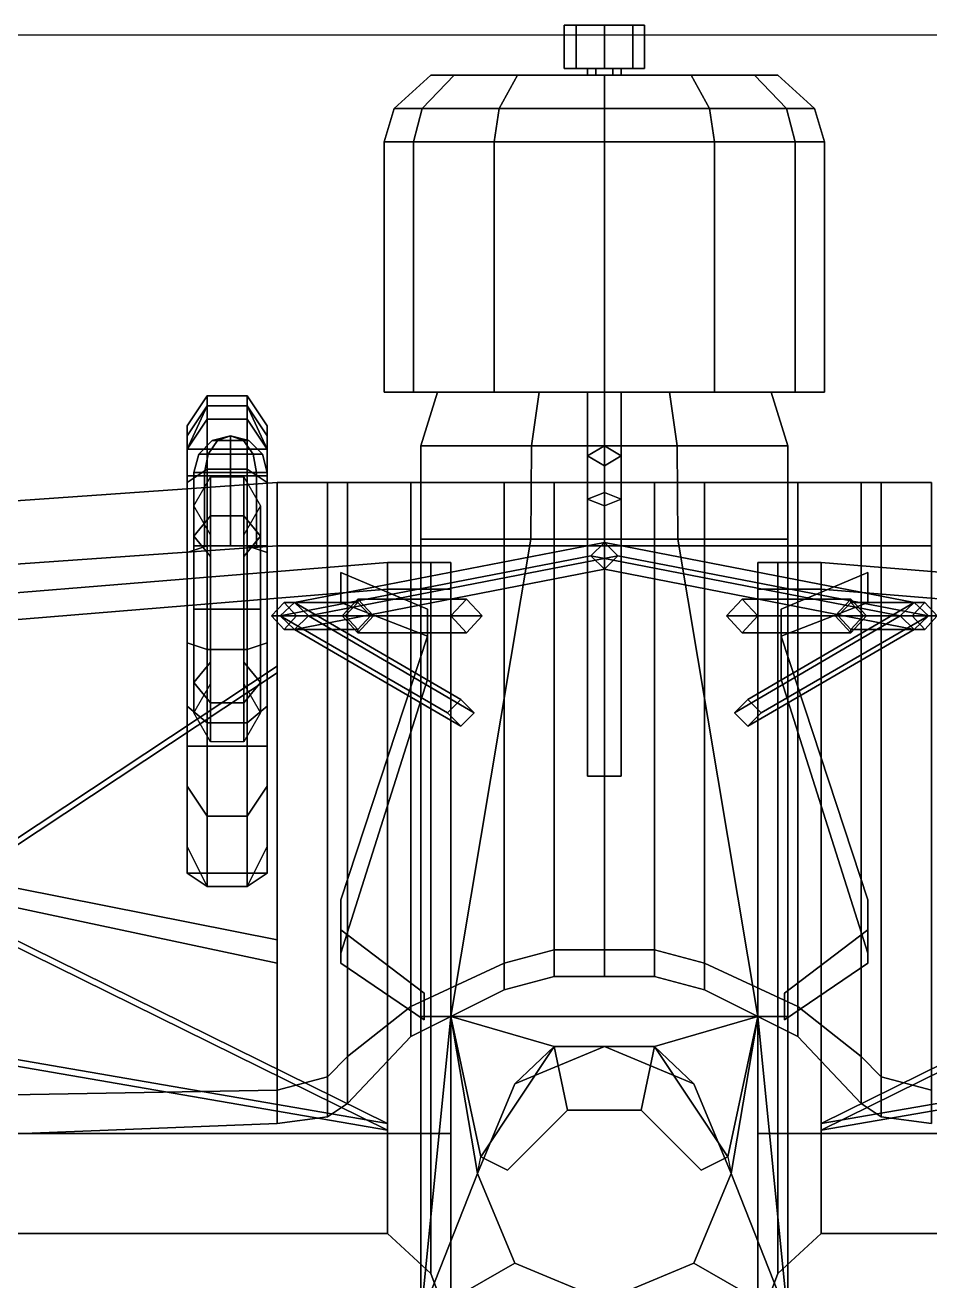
# Model space of a CAD drawing. Header units: millimetres. Extents: x -6 to 5.6, y -5.2 to 13.7.
# Drawn here: x -1.736 to 0.976, y 0.518 to 4.28 of the extents above; entities that cross this region are included whole.
import ezdxf

# ---------------------------------------------------------------- set-up
doc = ezdxf.new("R2010")
doc.units = ezdxf.units.MM
doc.header["$XCLIPFRAME"] = 2
for name, color, linetype in [('drawing', 9, 'Continuous'), ('propeller', 1, 'Continuous'), ('wing1', 5, 'Continuous'), ('wing2', 5, 'Continuous')]:
    doc.layers.add(name, color=color, linetype=linetype)
picture_1 = doc.add_image_def('image1.gif', size_in_pixel=(1203, 979))

msp = doc.modelspace()

# ---------------------------------------------------------------- linework, layer by layer
for points in [[(-0.5456, 4.03, -0.265), (-0.63, 4.03, 0.05), (-0.52, 4.13, 0.05), (-0.4503, 4.13, -0.21)], [(-0.63, 4.03, 0.05), (-0.5456, 4.03, 0.365), (-0.4503, 4.13, 0.31), (-0.52, 4.13, 0.05)], [(-0.315, 4.03, -0.4956), (-0.5456, 4.03, -0.265), (-0.4503, 4.13, -0.21), (-0.26, 4.13, -0.4003)], [(-0.5456, 4.03, 0.365), (-0.315, 4.03, 0.5956), (-0.26, 4.13, 0.5003), (-0.4503, 4.13, 0.31)], [(-0.4503, 4.13, 0.31), (0.26, 4.13, 0.5003), (0.4503, 4.13, 0.31), (-0.52, 4.13, 0.05)], [(-0.52, 4.13, 0.05), (0.4503, 4.13, 0.31), (0.52, 4.13, 0.05), (-0.4503, 4.13, -0.21)], [(-0.26, 4.13, 0.5003), (0, 4.13, 0.57), (0.26, 4.13, 0.5003), (-0.4503, 4.13, 0.31)], [(-0.4503, 4.13, -0.21), (0.52, 4.13, 0.05), (0.4503, 4.13, -0.21), (-0.26, 4.13, -0.4003)], [(0, 4.03, -0.58), (-0.315, 4.03, -0.4956), (-0.26, 4.13, -0.4003), (0, 4.13, -0.47)], [(-0.315, 4.03, 0.5956), (0, 4.03, 0.68), (0, 4.13, 0.57), (-0.26, 4.13, 0.5003)], [(-0.26, 4.13, -0.4003), (0.4503, 4.13, -0.21), (0.26, 4.13, -0.4003), (0, 4.13, -0.47)], [(0.315, 4.03, -0.4956), (0, 4.03, -0.58), (0, 4.13, -0.47), (0.26, 4.13, -0.4003)], [(0, 4.03, 0.68), (0.315, 4.03, 0.5956), (0.26, 4.13, 0.5003), (0, 4.13, 0.57)], [(0.5456, 4.03, -0.265), (0.315, 4.03, -0.4956), (0.26, 4.13, -0.4003), (0.4503, 4.13, -0.21)], [(0.315, 4.03, 0.5956), (0.5456, 4.03, 0.365), (0.4503, 4.13, 0.31), (0.26, 4.13, 0.5003)], [(0.63, 4.03, 0.05), (0.5456, 4.03, -0.265), (0.4503, 4.13, -0.21), (0.52, 4.13, 0.05)], [(0.5456, 4.03, 0.365), (0.63, 4.03, 0.05), (0.52, 4.13, 0.05), (0.4503, 4.13, 0.31)], [(-0.5716, 3.93, -0.28), (-0.66, 3.93, 0.05), (-0.63, 4.03, 0.05), (-0.5456, 4.03, -0.265)], [(-0.66, 3.93, 0.05), (-0.5716, 3.93, 0.38), (-0.5456, 4.03, 0.365), (-0.63, 4.03, 0.05)], [(-0.33, 3.93, -0.5216), (-0.5716, 3.93, -0.28), (-0.5456, 4.03, -0.265), (-0.315, 4.03, -0.4956)], [(-0.5716, 3.93, 0.38), (-0.33, 3.93, 0.6216), (-0.315, 4.03, 0.5956), (-0.5456, 4.03, 0.365)], [(0, 3.93, -0.61), (-0.33, 3.93, -0.5216), (-0.315, 4.03, -0.4956), (0, 4.03, -0.58)], [(-0.33, 3.93, 0.6216), (0, 3.93, 0.71), (0, 4.03, 0.68), (-0.315, 4.03, 0.5956)], [(0.33, 3.93, -0.5216), (0, 3.93, -0.61), (0, 4.03, -0.58), (0.315, 4.03, -0.4956)], [(0, 3.93, 0.71), (0.33, 3.93, 0.6216), (0.315, 4.03, 0.5956), (0, 4.03, 0.68)], [(0.5716, 3.93, -0.28), (0.33, 3.93, -0.5216), (0.315, 4.03, -0.4956), (0.5456, 4.03, -0.265)], [(0.33, 3.93, 0.6216), (0.5716, 3.93, 0.38), (0.5456, 4.03, 0.365), (0.315, 4.03, 0.5956)], [(0.66, 3.93, 0.05), (0.5716, 3.93, -0.28), (0.5456, 4.03, -0.265), (0.63, 4.03, 0.05)], [(0.5716, 3.93, 0.38), (0.66, 3.93, 0.05), (0.63, 4.03, 0.05), (0.5456, 4.03, 0.365)], [(-0.5716, 3.93, 0.38), (-0.66, 3.93, 0.05), (-0.66, 3.18, 0.05), (-0.5716, 3.18, 0.38)], [(-0.66, 3.93, 0.05), (-0.5716, 3.93, -0.28), (-0.5716, 3.18, -0.28), (-0.66, 3.18, 0.05)], [(-0.33, 3.93, 0.6216), (-0.5716, 3.93, 0.38), (-0.5716, 3.18, 0.38), (-0.33, 3.18, 0.6216)], [(-0.5716, 3.93, -0.28), (-0.33, 3.93, -0.5216), (-0.33, 3.18, -0.5216), (-0.5716, 3.18, -0.28)], [(0, 3.93, 0.71), (-0.33, 3.93, 0.6216), (-0.33, 3.18, 0.6216), (0, 3.18, 0.71)], [(-0.33, 3.93, -0.5216), (0, 3.93, -0.61), (0, 3.18, -0.61), (-0.33, 3.18, -0.5216)], [(0.33, 3.93, 0.6216), (0, 3.93, 0.71), (0, 3.18, 0.71), (0.33, 3.18, 0.6216)], [(0, 3.93, -0.61), (0.33, 3.93, -0.5216), (0.33, 3.18, -0.5216), (0, 3.18, -0.61)], [(0.5716, 3.93, 0.38), (0.33, 3.93, 0.6216), (0.33, 3.18, 0.6216), (0.5716, 3.18, 0.38)], [(0.33, 3.93, -0.5216), (0.5716, 3.93, -0.28), (0.5716, 3.18, -0.28), (0.33, 3.18, -0.5216)], [(0.66, 3.93, 0.05), (0.5716, 3.93, 0.38), (0.5716, 3.18, 0.38), (0.66, 3.18, 0.05)], [(0.5716, 3.93, -0.28), (0.66, 3.93, 0.05), (0.66, 3.18, 0.05), (0.5716, 3.18, -0.28)], [(-0.5716, 3.18, 0.38), (-0.66, 3.18, 0.05), (-0.5, 3.18, 0.35)], [(-0.66, 3.18, 0.05), (-0.5, 3.18, -0.27), (-0.5, 3.18, 0.35)], [(-0.66, 3.18, 0.05), (-0.5716, 3.18, -0.28), (-0.5, 3.18, -0.27)], [(-0.33, 3.18, 0.6216), (-0.5716, 3.18, 0.38), (-0.5, 3.18, 0.35), (-0.1952, 3.18, 0.62)], [(-0.5716, 3.18, -0.28), (-0.33, 3.18, -0.5216), (-0.1952, 3.18, -0.34), (-0.5, 3.18, -0.27)], [(-0.1952, 3.18, 0.62), (-0.5, 3.18, 0.35), (-0.55, 3.02, 0.38), (-0.2181, 3.02, 0.66)], [(-0.5, 3.18, 0.35), (-0.5, 3.18, -0.27), (-0.55, 3.02, -0.36), (-0.55, 3.02, 0.38)], [(-0.5, 3.18, -0.27), (-0.1952, 3.18, -0.34), (-0.2181, 3.02, -0.4866), (-0.55, 3.02, -0.36)], [(0, 3.18, 0.71), (-0.33, 3.18, 0.6216), (-0.1952, 3.18, 0.62), (0, 3.18, 0.62)], [(0.1952, 3.18, 0.62), (-0.1952, 3.18, 0.62), (-0.2181, 3.02, 0.66), (0.2181, 3.02, 0.66)], [(-0.1952, 3.18, -0.34), (0.1952, 3.18, -0.34), (0.2181, 3.02, -0.4866), (-0.2181, 3.02, -0.4866)], [(0, 3.18, -0.61), (0.1952, 3.18, -0.34), (-0.1952, 3.18, -0.34)], [(0, 3.18, -0.39), (-0.05, 3.18, -0.47), (-0.05, 2.99, -0.67), (0, 2.96, -0.62)], [(-0.05, 3.18, -0.47), (0, 3.18, -0.56), (0, 3.02, -0.71), (-0.05, 2.99, -0.67)], [(0.33, 3.18, 0.6216), (0, 3.18, 0.71), (0, 3.18, 0.62), (0.1952, 3.18, 0.62)], [(0, 3.18, -0.61), (0.33, 3.18, -0.5216), (0.1952, 3.18, -0.34)], [(0.05, 3.18, -0.47), (0, 3.18, -0.39), (0, 2.96, -0.62), (0.05, 2.99, -0.67)], [(0, 3.18, -0.56), (0.05, 3.18, -0.47), (0.05, 2.99, -0.67), (0, 3.02, -0.71)], [(0.5, 3.18, 0.35), (0.1952, 3.18, 0.62), (0.2181, 3.02, 0.66), (0.55, 3.02, 0.38)], [(0.1952, 3.18, -0.34), (0.5, 3.18, -0.27), (0.55, 3.02, -0.36), (0.2181, 3.02, -0.4866)], [(0.5716, 3.18, 0.38), (0.33, 3.18, 0.6216), (0.1952, 3.18, 0.62), (0.5, 3.18, 0.35)], [(0.33, 3.18, -0.5216), (0.5716, 3.18, -0.28), (0.5, 3.18, -0.27), (0.1952, 3.18, -0.34)], [(0.5, 3.18, -0.27), (0.5, 3.18, 0.35), (0.55, 3.02, 0.38), (0.55, 3.02, -0.36)], [(0.66, 3.18, 0.05), (0.5716, 3.18, 0.38), (0.5, 3.18, 0.35)], [(0.5, 3.18, -0.27), (0.66, 3.18, 0.05), (0.5, 3.18, 0.35)], [(0.5716, 3.18, -0.28), (0.66, 3.18, 0.05), (0.66, 3.18, 0.05), (0.5, 3.18, -0.27)], [(-0.22, 2.74, -0.69), (-0.55, 2.74, -0.43), (-0.55, 3.02, -0.36), (-0.2181, 3.02, -0.4866)], [(-0.55, 2.74, -0.43), (-0.55, 2.74, 0.41), (-0.55, 3.02, 0.38), (-0.55, 3.02, -0.36)], [(-0.55, 2.74, 0.41), (-0.22, 2.74, 0.7), (-0.2181, 3.02, 0.66), (-0.55, 3.02, 0.38)], [(0.22, 2.74, -0.69), (-0.22, 2.74, -0.69), (-0.2181, 3.02, -0.4866), (0.2181, 3.02, -0.4866)], [(-0.22, 2.74, 0.7), (0.22, 2.74, 0.7), (0.2181, 3.02, 0.66), (-0.2181, 3.02, 0.66)], [(-0.05, 2.99, -0.67), (0, 3.02, -0.71), (0, 2.88, -0.79), (-0.05, 2.86, -0.74)], [(0, 3.02, -0.71), (0.05, 2.99, -0.67), (0.05, 2.86, -0.74), (0, 2.88, -0.79)], [(0.55, 2.74, -0.43), (0.22, 2.74, -0.69), (0.2181, 3.02, -0.4866), (0.55, 3.02, -0.36)], [(0.22, 2.74, 0.7), (0.55, 2.74, 0.41), (0.55, 3.02, 0.38), (0.2181, 3.02, 0.66)], [(0.55, 2.74, 0.41), (0.55, 2.74, -0.43), (0.55, 3.02, -0.36), (0.55, 3.02, 0.38)], [(0, 2.96, -0.62), (-0.05, 2.99, -0.67), (-0.05, 2.86, -0.74), (0, 2.84, -0.69)], [(0.05, 2.99, -0.67), (0, 2.96, -0.62), (0, 2.84, -0.69), (0.05, 2.86, -0.74)], [(-0.05, 2.86, -0.74), (0, 2.88, -0.79), (0, 2.03, -0.81), (-0.05, 2.03, -0.76)], [(0, 2.84, -0.69), (-0.05, 2.86, -0.74), (-0.05, 2.03, -0.76), (0, 2.03, -0.71)], [(0, 2.88, -0.79), (0.05, 2.86, -0.74), (0.05, 2.03, -0.76), (0, 2.03, -0.81)], [(0.05, 2.86, -0.74), (0, 2.84, -0.69), (0, 2.03, -0.71), (0.05, 2.03, -0.76)], [(-0.55, 2.74, -0.43), (-0.22, 2.74, -0.69), (-0.46, 1.31, -0.69), (-0.55, 1.31, -0.4)], [(-0.22, 2.74, 0.7), (-0.55, 2.74, 0.41), (-0.55, 1.31, 0.47), (-0.46, 1.31, 0.81)], [(-0.55, 2.74, 0.41), (-0.55, 2.74, -0.43), (-0.55, 1.31, -0.4), (-0.55, 1.31, 0.47)], [(-0.22, 2.74, -0.69), (0.22, 2.74, -0.69), (0.46, 1.31, -0.69), (-0.46, 1.31, -0.69)], [(0.22, 2.74, 0.7), (-0.22, 2.74, 0.7), (-0.46, 1.31, 0.81), (0.46, 1.31, 0.81)], [(0.22, 2.74, -0.69), (0.55, 2.74, -0.43), (0.55, 1.31, -0.4), (0.46, 1.31, -0.69)], [(0.55, 2.74, 0.41), (0.22, 2.74, 0.7), (0.46, 1.31, 0.81), (0.55, 1.31, 0.47)], [(0.55, 2.74, -0.43), (0.55, 2.74, 0.41), (0.55, 1.31, 0.47), (0.55, 1.31, -0.4)], [(-0.46, 0.33, -0.63), (-0.55, 0.33, -0.38), (-0.55, 1.31, -0.4), (-0.46, 1.31, -0.69)], [(-0.55, 0.33, -0.38), (-0.55, 0.33, 0.47), (-0.55, 1.31, 0.47), (-0.55, 1.31, -0.4)], [(-0.46, 1.31, 0.81), (-0.55, 0.41, 0.69), (-0.55, 0.41, 0.69), (-0.38, 0.84, 0.7)], [(-0.55, 0.41, 0.47), (-0.55, 0.41, 0.69), (-0.46, 1.31, 0.81), (-0.55, 1.31, 0.47)], [(0.46, 0.33, -0.63), (-0.46, 0.33, -0.63), (-0.46, 1.31, -0.69), (0.46, 1.31, -0.69)], [(0.46, 1.31, 0.81), (-0.46, 1.31, 0.81), (-0.15, 1.22, 0.81), (0.15, 1.22, 0.81)], [(-0.46, 1.31, 0.81), (-0.37, 0.89, 0.72), (-0.37, 0.89, 0.72), (-0.15, 1.22, 0.81)], [(-0.46, 1.31, 0.81), (-0.38, 0.84, 0.7), (-0.38, 0.84, 0.7), (-0.37, 0.89, 0.72)], [(0.37, 0.89, 0.72), (0.46, 1.31, 0.81), (0.15, 1.22, 0.81), (0.37, 0.89, 0.72)], [(0.38, 0.84, 0.7), (0.46, 1.31, 0.81), (0.37, 0.89, 0.72), (0.38, 0.84, 0.7)], [(0.38, 0.84, 0.7), (0.55, 0.41, 0.69), (0.46, 1.31, 0.81), (0.38, 0.84, 0.7)], [(0.55, 0.33, -0.38), (0.46, 0.33, -0.63), (0.46, 1.31, -0.69), (0.55, 1.31, -0.4)], [(0.55, 0.41, 0.69), (0.55, 0.41, 0.47), (0.55, 1.31, 0.47), (0.46, 1.31, 0.81)], [(0.55, 0.33, 0.47), (0.55, 0.33, -0.38), (0.55, 1.31, -0.4), (0.55, 1.31, 0.47)], [(-0.15, 1.22, 0.81), (-0.11, 1.03, 0.97), (-0.29, 0.85, 0.73), (-0.37, 0.89, 0.72)], [(-0.37, 0.89, 0.72), (-0.29, 0.85, 0.73), (-0.11, 1.03, 0.97), (-0.15, 1.22, 0.81)], [(0, 1.22, 0.81), (-0.2687, 1.1087, 0.77), (-0.2687, 1.1087, -0.19), (0, 1.22, -0.19)], [(-0.15, 1.22, 0.81), (-0.15, 1.22, 0.81), (-0.2687, 1.1087, 0.77), (0, 1.22, 0.81)], [(-0.15, 1.22, 0.81), (-0.11, 1.03, 0.97), (0.11, 1.03, 0.97), (0.15, 1.22, 0.81)], [(0.15, 1.22, 0.81), (0.11, 1.03, 0.97), (-0.11, 1.03, 0.97), (-0.15, 1.22, 0.81)], [(0.2687, 1.1087, 0.77), (0, 1.22, 0.81), (0, 1.22, -0.19), (0.2687, 1.1087, -0.19)], [(0.15, 1.22, 0.81), (0.15, 1.22, 0.81), (0, 1.22, 0.81), (0.2687, 1.1087, 0.77)], [(0.37, 0.89, 0.72), (0.29, 0.85, 0.73), (0.11, 1.03, 0.97), (0.15, 1.22, 0.81)], [(0.15, 1.22, 0.81), (0.11, 1.03, 0.97), (0.29, 0.85, 0.73), (0.37, 0.89, 0.72)], [(-0.2687, 1.1087, 0.77), (-0.38, 0.84, 0.7), (-0.38, 0.84, -0.19), (-0.2687, 1.1087, -0.19)], [(0.38, 0.84, 0.7), (0.2687, 1.1087, 0.77), (0.2687, 1.1087, -0.19), (0.38, 0.84, -0.19)], [(-0.38, 0.84, 0.7), (-0.55, 0.41, 0.69), (-0.55, 0.41, 0.69), (-0.2687, 0.5713, 0.7)], [(-0.38, 0.84, 0.7), (-0.2687, 0.5713, 0.7), (-0.2687, 0.5713, -0.19), (-0.38, 0.84, -0.19)], [(0.2687, 0.5713, 0.7), (0.38, 0.84, 0.7), (0.38, 0.84, -0.19), (0.2687, 0.5713, -0.19)], [(0.55, 0.41, 0.69), (0.38, 0.84, 0.7), (0.38, 0.84, 0.7), (0.2687, 0.5713, 0.7)], [(-0.55, 0.41, 0.69), (-0.25, 0.41, 0.91), (0, 0.46, 0.81), (-0.2687, 0.5713, 0.7)], [(-0.2687, 0.5713, 0.7), (0, 0.46, 0.81), (0, 0.46, -0.19), (-0.2687, 0.5713, -0.19)], [(0, 0.46, 0.81), (0.2687, 0.5713, 0.7), (0.2687, 0.5713, -0.19), (0, 0.46, -0.19)], [(0.25, 0.41, 0.91), (0.55, 0.41, 0.69), (0.2687, 0.5713, 0.7), (0, 0.46, 0.81)]]:
    msp.add_3dface(points)
at = {"layer": 'propeller'}
for points in [[(-0.0849, 4.28, 0.1249), (-0.12, 4.28, 0.04), (-0.12, 4.15, 0.04), (-0.0849, 4.15, 0.1249)], [(-0.12, 4.28, 0.04), (-0.0849, 4.28, -0.0449), (-0.0849, 4.15, -0.0449), (-0.12, 4.15, 0.04)], [(0.0849, 4.28, 0.1249), (-0.12, 4.28, 0.04), (-0.0849, 4.28, 0.1249), (0, 4.28, 0.16)], [(0.12, 4.28, 0.04), (-0.0849, 4.28, -0.0449), (-0.12, 4.28, 0.04), (0.0849, 4.28, 0.1249)], [(0, 4.28, 0.16), (-0.0849, 4.28, 0.1249), (-0.0849, 4.15, 0.1249), (0, 4.15, 0.16)], [(-0.0849, 4.28, -0.0449), (0, 4.28, -0.08), (0, 4.15, -0.08), (-0.0849, 4.15, -0.0449)], [(0.0849, 4.28, -0.0449), (0, 4.28, -0.08), (-0.0849, 4.28, -0.0449), (0.12, 4.28, 0.04)], [(0.0849, 4.28, 0.1249), (0, 4.28, 0.16), (0, 4.15, 0.16), (0.0849, 4.15, 0.1249)], [(0, 4.28, -0.08), (0.0849, 4.28, -0.0449), (0.0849, 4.15, -0.0449), (0, 4.15, -0.08)], [(0.12, 4.28, 0.04), (0.0849, 4.28, 0.1249), (0.0849, 4.15, 0.1249), (0.12, 4.15, 0.04)], [(0.0849, 4.28, -0.0449), (0.12, 4.28, 0.04), (0.12, 4.15, 0.04), (0.0849, 4.15, -0.0449)], [(-0.025, 4.15, 0.0833), (-0.05, 4.15, 0.04), (-0.05, 4.13, 0.04), (-0.025, 4.13, 0.0833)], [(-0.05, 4.15, 0.04), (-0.025, 4.15, -0.0033), (-0.025, 4.13, -0.0033), (-0.05, 4.13, 0.04)], [(0.025, 4.15, 0.0833), (-0.025, 4.15, 0.0833), (-0.025, 4.13, 0.0833), (0.025, 4.13, 0.0833)], [(-0.025, 4.15, -0.0033), (0.025, 4.15, -0.0033), (0.025, 4.13, -0.0033), (-0.025, 4.13, -0.0033)], [(0.05, 4.15, 0.04), (0.025, 4.15, 0.0833), (0.025, 4.13, 0.0833), (0.05, 4.13, 0.04)], [(0.025, 4.15, -0.0033), (0.05, 4.15, 0.04), (0.05, 4.13, 0.04), (0.025, 4.13, -0.0033)]]:
    msp.add_3dface(points, dxfattribs=at)
at = {"layer": 'wing1'}
for points in [[(-1.25, 3.08, -1.25), (-1.25, 3.01, -1.12), (-1.19, 3.1, -1.11), (-1.19, 3.17, -1.23)], [(-1.25, 3.08, -1.38), (-1.25, 3.08, -1.25), (-1.19, 3.17, -1.23), (-1.19, 3.17, -1.4)], [(-1.19, 3.17, -1.4), (-1.19, 3.14, -1.44), (-1.25, 3.05, -1.43), (-1.25, 3.08, -1.38)], [(-1.07, 3.17, -1.4), (-1.07, 3.14, -1.44), (-1.19, 3.14, -1.44), (-1.19, 3.17, -1.4)], [(-1.07, 3.17, -1.23), (-1.07, 3.17, -1.4), (-1.19, 3.17, -1.4), (-1.19, 3.17, -1.23)], [(-1.07, 3.1, -1.11), (-1.07, 3.17, -1.23), (-1.19, 3.17, -1.23), (-1.19, 3.1, -1.11)], [(-1.01, 3.08, -1.38), (-1.01, 3.05, -1.43), (-1.07, 3.14, -1.44), (-1.07, 3.17, -1.4)], [(-1.01, 3.08, -1.25), (-1.01, 3.08, -1.38), (-1.07, 3.17, -1.4), (-1.07, 3.17, -1.23)], [(-1.01, 3.01, -1.12), (-1.01, 3.08, -1.25), (-1.07, 3.17, -1.23), (-1.07, 3.1, -1.11)], [(-1.07, 3.14, -1.44), (-1.01, 3.01, -1.57), (-1.25, 3.01, -1.57), (-1.19, 3.14, -1.44)], [(-1.19, 3.14, -1.44), (-1.25, 3.01, -1.57), (-1.25, 3.01, -1.57), (-1.25, 3.05, -1.43)], [(-1.01, 3.05, -1.43), (-1.01, 3.01, -1.57), (-1.01, 3.01, -1.57), (-1.07, 3.14, -1.44)], [(-1.25, 3.01, -1.12), (-1.25, 2.91, -1.02), (-1.19, 2.95, -0.98), (-1.19, 3.1, -1.11)], [(-1.07, 2.95, -0.98), (-1.07, 3.1, -1.11), (-1.19, 3.1, -1.11), (-1.19, 2.95, -0.98)], [(-1.01, 2.91, -1.02), (-1.01, 3.01, -1.12), (-1.07, 3.1, -1.11), (-1.07, 2.95, -0.98)], [(-1.25, 3.05, -1.43), (-1.25, 1.82, -1.32), (-1.25, 2, -1.13), (-1.25, 3.08, -1.38)], [(-1.25, 3.08, -1.38), (-1.25, 2, -1.13), (-1.25, 2.24, -1), (-1.25, 3.08, -1.25)], [(-1.25, 3.08, -1.25), (-1.25, 2.24, -1), (-1.25, 2.43, -0.94), (-1.25, 3.01, -1.12)], [(-1.25, 3.01, -1.57), (-1.25, 1.74, -1.37), (-1.25, 1.82, -1.32), (-1.25, 3.05, -1.43)], [(-1.12, 3.05, 1.215), (-1.175, 3.0353, 1.215), (-1.1589, 3.0353, 1.2539), (-1.12, 3.05, 1.215)], [(-1.12, 3.05, 1.215), (-1.1589, 3.0353, 1.1761), (-1.175, 3.0353, 1.215), (-1.12, 3.05, 1.215)], [(-1.12, 3.05, 1.215), (-1.1589, 3.0353, 1.2539), (-1.12, 3.0353, 1.27), (-1.12, 3.05, 1.215)], [(-1.12, 3.05, 1.215), (-1.12, 3.0353, 1.16), (-1.1589, 3.0353, 1.1761), (-1.12, 3.05, 1.215)], [(-1.12, 3.05, 1.215), (-1.12, 3.0353, 1.27), (-1.0811, 3.0353, 1.2539), (-1.12, 3.05, 1.215)], [(-1.12, 3.05, 1.215), (-1.0811, 3.0353, 1.2539), (-1.065, 3.0353, 1.215), (-1.12, 3.05, 1.215)], [(-1.12, 3.05, 1.215), (-1.065, 3.0353, 1.215), (-1.0811, 3.0353, 1.1761), (-1.12, 3.05, 1.215)], [(-1.12, 3.05, 1.215), (-1.0811, 3.0353, 1.1761), (-1.12, 3.0353, 1.16), (-1.12, 3.05, 1.215)], [(-1.01, 2, -1.13), (-1.01, 1.82, -1.32), (-1.01, 3.05, -1.43), (-1.01, 3.08, -1.38)], [(-1.01, 2.24, -1), (-1.01, 2, -1.13), (-1.01, 3.08, -1.38), (-1.01, 3.08, -1.25)], [(-1.01, 2.43, -0.94), (-1.01, 2.24, -1), (-1.01, 3.08, -1.25), (-1.01, 3.01, -1.12)], [(-1.01, 1.82, -1.32), (-1.01, 1.74, -1.37), (-1.01, 3.01, -1.57), (-1.01, 3.05, -1.43)], [(-1.25, 2.93, -1.61), (-1.25, 2.12, -1.52), (-1.25, 1.74, -1.37), (-1.25, 3.01, -1.57)], [(-1.01, 3.01, -1.57), (-1.01, 2.93, -1.61), (-1.25, 2.93, -1.61), (-1.25, 3.01, -1.57)], [(-1.25, 3.01, -1.12), (-1.25, 2.43, -0.94), (-1.25, 2.7, -0.94), (-1.25, 2.91, -1.02)], [(-1.175, 3.0353, 1.215), (-1.2153, 2.995, 1.215), (-1.1874, 2.995, 1.2824), (-1.1589, 3.0353, 1.2539)], [(-1.1589, 3.0353, 1.1761), (-1.1874, 2.995, 1.1476), (-1.2153, 2.995, 1.215), (-1.175, 3.0353, 1.215)], [(-1.1589, 3.0353, 1.2539), (-1.1874, 2.995, 1.2824), (-1.12, 2.995, 1.3103), (-1.12, 3.0353, 1.27)], [(-1.12, 3.0353, 1.16), (-1.12, 2.995, 1.1197), (-1.1874, 2.995, 1.1476), (-1.1589, 3.0353, 1.1761)], [(-1.12, 3.0353, 1.27), (-1.12, 2.995, 1.3103), (-1.0526, 2.995, 1.2824), (-1.0811, 3.0353, 1.2539)], [(-1.0811, 3.0353, 1.1761), (-1.0526, 2.995, 1.1476), (-1.12, 2.995, 1.1197), (-1.12, 3.0353, 1.16)], [(-1.0811, 3.0353, 1.2539), (-1.0526, 2.995, 1.2824), (-1.0247, 2.995, 1.215), (-1.065, 3.0353, 1.215)], [(-1.065, 3.0353, 1.215), (-1.0247, 2.995, 1.215), (-1.0526, 2.995, 1.1476), (-1.0811, 3.0353, 1.1761)], [(-1.01, 1.74, -1.37), (-1.01, 2.12, -1.52), (-1.01, 2.93, -1.61), (-1.01, 3.01, -1.57)], [(-1.01, 2.7, -0.94), (-1.01, 2.43, -0.94), (-1.01, 3.01, -1.12), (-1.01, 2.91, -1.02)], [(-1.2153, 2.995, 1.215), (-1.23, 2.94, 1.215), (-1.1978, 2.94, 1.2928), (-1.1874, 2.995, 1.2824)], [(-1.1874, 2.995, 1.1476), (-1.1978, 2.94, 1.1372), (-1.23, 2.94, 1.215), (-1.2153, 2.995, 1.215)], [(-1.1874, 2.995, 1.2824), (-1.1978, 2.94, 1.2928), (-1.12, 2.94, 1.325), (-1.12, 2.995, 1.3103)], [(-1.12, 2.995, 1.1197), (-1.12, 2.94, 1.105), (-1.1978, 2.94, 1.1372), (-1.1874, 2.995, 1.1476)], [(-1.12, 2.995, 1.3103), (-1.12, 2.94, 1.325), (-1.0422, 2.94, 1.2928), (-1.0526, 2.995, 1.2824)], [(-1.0526, 2.995, 1.1476), (-1.0422, 2.94, 1.1372), (-1.12, 2.94, 1.105), (-1.12, 2.995, 1.1197)], [(-1.0526, 2.995, 1.2824), (-1.0422, 2.94, 1.2928), (-1.01, 2.94, 1.215), (-1.0247, 2.995, 1.215)], [(-1.0247, 2.995, 1.215), (-1.01, 2.94, 1.215), (-1.0422, 2.94, 1.1372), (-1.0526, 2.995, 1.1476)], [(-1.25, 2.91, -1.02), (-1.25, 2.7, -0.94), (-1.19, 2.72, -0.9), (-1.19, 2.95, -0.98)], [(-1.1978, 2.94, 1.2928), (-1.23, 2.94, 1.215), (-1.23, 2.72, 1.215), (-1.1978, 2.72, 1.2928)], [(-1.23, 2.94, 1.215), (-1.1978, 2.94, 1.1372), (-1.1978, 2.72, 1.1372), (-1.23, 2.72, 1.215)], [(-1.12, 2.94, 1.325), (-1.1978, 2.94, 1.2928), (-1.1978, 2.72, 1.2928), (-1.12, 2.72, 1.325)], [(-1.1978, 2.94, 1.1372), (-1.12, 2.94, 1.105), (-1.12, 2.72, 1.105), (-1.1978, 2.72, 1.1372)], [(-1.19, 2.95, -0.98), (-1.19, 2.72, -0.9), (-1.07, 2.72, -0.9), (-1.07, 2.95, -0.98)], [(-1.0422, 2.94, 1.2928), (-1.12, 2.94, 1.325), (-1.12, 2.72, 1.325), (-1.0422, 2.72, 1.2928)], [(-1.12, 2.94, 1.105), (-1.0422, 2.94, 1.1372), (-1.0422, 2.72, 1.1372), (-1.12, 2.72, 1.105)], [(-1.07, 2.95, -0.98), (-1.07, 2.72, -0.9), (-1.01, 2.7, -0.94), (-1.01, 2.91, -1.02)], [(-1.01, 2.94, 1.215), (-1.0422, 2.94, 1.2928), (-1.0422, 2.72, 1.2928), (-1.01, 2.72, 1.215)], [(-1.0422, 2.94, 1.1372), (-1.01, 2.94, 1.215), (-1.01, 2.72, 1.215), (-1.0422, 2.72, 1.1372)], [(-3.26, 2.56, 1.42), (-0.98, 2.72, 1.32), (-0.98, 2.91, 1.21), (-3.26, 2.75, 1.3)], [(-3.26, 2.75, 1.3), (-0.98, 2.91, 1.21), (-0.98, 2.72, 1.1), (-3.26, 2.56, 1.18)], [(-1.01, 2.93, -1.61), (-1.01, 2.12, -1.52), (-1.25, 2.12, -1.52), (-1.25, 2.93, -1.61)], [(-1.18, 2.8104, -1.7304), (-1.23, 2.7492, -1.6692), (-1.23, 2.84, -1.45), (-1.18, 2.9266, -1.45)], [(-1.08, 2.8104, -1.7304), (-1.18, 2.8104, -1.7304), (-1.18, 2.9266, -1.45), (-1.08, 2.9266, -1.45)], [(-1.03, 2.7492, -1.6692), (-1.08, 2.8104, -1.7304), (-1.08, 2.9266, -1.45), (-1.03, 2.84, -1.45)], [(-0.98, 2.72, 1.32), (-0.83, 2.72, 1.32), (-0.83, 2.91, 1.21), (-0.98, 2.91, 1.21)], [(-0.98, 2.91, 1.21), (-0.83, 2.91, 1.21), (-0.83, 2.72, 1.1), (-0.98, 2.72, 1.1)], [(-0.83, 2.72, 1.32), (-0.77, 2.72, 1.32), (-0.77, 2.91, 1.21), (-0.83, 2.91, 1.21)], [(-0.83, 2.91, 1.21), (-0.77, 2.91, 1.21), (-0.77, 2.72, 1.1), (-0.83, 2.72, 1.1)], [(-0.77, 2.72, 1.32), (-0.58, 2.72, 1.32), (-0.58, 2.91, 1.21), (-0.77, 2.91, 1.21)], [(-0.77, 2.91, 1.21), (-0.58, 2.91, 1.21), (-0.58, 2.72, 1.1), (-0.77, 2.72, 1.1)], [(-0.58, 2.72, 1.32), (-0.3, 2.72, 1.32), (-0.3, 2.91, 1.21), (-0.58, 2.91, 1.21)], [(-0.58, 2.91, 1.21), (-0.3, 2.91, 1.21), (-0.3, 2.72, 1.1), (-0.58, 2.72, 1.1)], [(-0.3, 2.72, 1.32), (-0.15, 2.72, 1.32), (-0.15, 2.91, 1.21), (-0.3, 2.91, 1.21)], [(-0.3, 2.91, 1.21), (-0.15, 2.91, 1.21), (-0.15, 2.72, 1.1), (-0.3, 2.72, 1.1)], [(-0.15, 2.72, 1.32), (0, 2.72, 1.32), (0, 2.91, 1.21), (-0.15, 2.91, 1.21)], [(-0.15, 2.91, 1.21), (0, 2.91, 1.21), (0, 2.72, 1.1), (-0.15, 2.72, 1.1)], [(-1.23, 2.7492, -1.6692), (-1.18, 2.688, -1.608), (-1.18, 2.7534, -1.45), (-1.23, 2.84, -1.45)], [(-1.08, 2.688, -1.608), (-1.03, 2.7492, -1.6692), (-1.03, 2.84, -1.45), (-1.08, 2.7534, -1.45)], [(-1.18, 2.53, -1.8466), (-1.23, 2.53, -1.76), (-1.23, 2.7492, -1.6692), (-1.18, 2.8104, -1.7304)], [(-1.08, 2.53, -1.8466), (-1.18, 2.53, -1.8466), (-1.18, 2.8104, -1.7304), (-1.08, 2.8104, -1.7304)], [(-1.03, 2.53, -1.76), (-1.08, 2.53, -1.8466), (-1.08, 2.8104, -1.7304), (-1.03, 2.7492, -1.6692)], [(-1.23, 2.53, -1.76), (-1.18, 2.53, -1.6734), (-1.18, 2.688, -1.608), (-1.23, 2.7492, -1.6692)], [(-1.18, 2.3066, -1.45), (-1.18, 2.7534, -1.45), (-1.18, 2.688, -1.608), (-1.18, 2.372, -1.608)], [(-1.08, 2.7534, -1.45), (-1.08, 2.3066, -1.45), (-1.08, 2.372, -1.608), (-1.08, 2.688, -1.608)], [(-1.08, 2.53, -1.6734), (-1.03, 2.53, -1.76), (-1.03, 2.7492, -1.6692), (-1.08, 2.688, -1.608)], [(-3.26, 1.05, 1.42), (-0.98, 1.09, 1.32), (-0.98, 2.72, 1.32), (-3.26, 2.56, 1.42)], [(-0.98, 2.72, 1.1), (-0.98, 1.09, 1.1), (-3.26, 1.05, 1.18), (-3.26, 2.56, 1.18)], [(-1.25, 2.7, -0.94), (-1.25, 2.43, -0.94), (-1.19, 2.41, -0.9), (-1.19, 2.72, -0.9)], [(-1.19, 2.72, -0.9), (-1.19, 2.41, -0.9), (-1.07, 2.41, -0.9), (-1.07, 2.72, -0.9)], [(-1.07, 2.72, -0.9), (-1.07, 2.41, -0.9), (-1.01, 2.43, -0.94), (-1.01, 2.7, -0.94)], [(-0.98, 1.09, 1.32), (-0.83, 1.13, 1.32), (-0.83, 2.72, 1.32), (-0.98, 2.72, 1.32)], [(-0.83, 2.72, 1.1), (-0.83, 1.13, 1.1), (-0.98, 1.09, 1.1), (-0.98, 2.72, 1.1)], [(-0.929, 2.55, -1.36), (-0.9713, 2.51, -1.36), (-0.04, 2.69, -0.68), (0, 2.73, -0.68)], [(-0.8867, 2.51, -1.36), (-0.929, 2.55, -1.36), (0, 2.73, -0.68), (0.04, 2.69, -0.68)], [(-0.83, 1.13, 1.32), (-0.77, 1.19, 1.32), (-0.77, 2.72, 1.32), (-0.83, 2.72, 1.32)], [(-0.77, 2.72, 1.1), (-0.77, 1.19, 1.1), (-0.83, 1.13, 1.1), (-0.83, 2.72, 1.1)], [(-0.77, 1.19, 1.32), (-0.58, 1.34, 1.32), (-0.58, 2.72, 1.32), (-0.77, 2.72, 1.32)], [(-0.58, 2.72, 1.1), (-0.58, 1.34, 1.1), (-0.77, 1.19, 1.1), (-0.77, 2.72, 1.1)], [(-0.58, 1.34, 1.32), (-0.3, 1.47, 1.32), (-0.3, 2.72, 1.32), (-0.58, 2.72, 1.32)], [(-0.3, 2.72, 1.1), (-0.3, 1.47, 1.1), (-0.58, 1.34, 1.1), (-0.58, 2.72, 1.1)], [(-0.3, 1.47, 1.32), (-0.15, 1.51, 1.32), (-0.15, 2.72, 1.32), (-0.3, 2.72, 1.32)], [(-0.15, 2.72, 1.1), (-0.15, 1.51, 1.1), (-0.3, 1.47, 1.1), (-0.3, 2.72, 1.1)], [(-0.15, 1.51, 1.32), (0, 1.51, 1.32), (0, 2.72, 1.32), (-0.15, 2.72, 1.32)], [(0, 2.72, 1.1), (0, 1.51, 1.1), (-0.15, 1.51, 1.1), (-0.15, 2.72, 1.1)], [(-1.18, 2.372, -1.608), (-1.18, 2.688, -1.608), (-1.18, 2.53, -1.6734)], [(-1.08, 2.688, -1.608), (-1.08, 2.372, -1.608), (-1.08, 2.53, -1.6734)], [(-0.9713, 2.51, -1.36), (-0.929, 2.47, -1.36), (0, 2.65, -0.68), (-0.04, 2.69, -0.68)], [(-0.929, 2.47, -1.36), (-0.8867, 2.51, -1.36), (0.04, 2.69, -0.68), (0, 2.65, -0.68)], [(-2.61, 2.43, -0.47), (-0.65, 2.59, -0.46), (-0.65, 2.67, -0.56), (-2.61, 2.51, -0.58)], [(-2.61, 2.51, -0.58), (-0.65, 2.67, -0.56), (-0.65, 2.59, -0.66), (-2.61, 2.43, -0.7)], [(-0.53, 2.53, 0.45), (-0.53, 2.45, 0.45), (-0.79, 2.55, 1.1), (-0.79, 2.64, 1.1)], [(-0.79, 2.64, 1.1), (-0.79, 2.55, 1.1), (-0.53, 2.45, 0.45), (-0.53, 2.53, 0.45)], [(-0.65, 2.59, -0.46), (-0.52, 2.59, -0.35), (-0.52, 2.67, -0.47), (-0.65, 2.67, -0.56)], [(-0.65, 2.67, -0.56), (-0.52, 2.67, -0.47), (-0.52, 2.59, -0.6), (-0.65, 2.59, -0.66)], [(-0.52, 2.59, -0.35), (-0.46, 2.59, -0.03), (-0.46, 2.67, -0.39), (-0.52, 2.67, -0.47)], [(-0.52, 2.67, -0.47), (-0.46, 2.67, -0.39), (-0.46, 2.59, -0.52), (-0.52, 2.59, -0.6)], [(-2.61, 0.96, -0.47), (-0.65, 0.96, -0.46), (-0.65, 2.59, -0.46), (-2.61, 2.43, -0.47)], [(-0.65, 2.59, -0.66), (-0.65, 0.96, -0.66), (-2.61, 0.96, -0.7), (-2.61, 2.43, -0.7)], [(-0.7386, 2.56, -0.807), (-0.7859, 2.51, -0.7908), (-0.4603, 2.51, 0.1547), (-0.413, 2.56, 0.1385)], [(-0.7386, 2.55, -0.807), (-0.7764, 2.51, -0.794), (-0.7859, 2.51, -0.7908), (-0.7386, 2.56, -0.807)], [(-0.6913, 2.51, -0.8233), (-0.7386, 2.56, -0.807), (-0.413, 2.56, 0.1385), (-0.3658, 2.51, 0.1222)], [(-0.7008, 2.51, -0.8201), (-0.7386, 2.55, -0.807), (-0.7386, 2.56, -0.807), (-0.6913, 2.51, -0.8233)], [(-0.65, 0.96, -0.46), (-0.52, 0.96, -0.35), (-0.52, 2.59, -0.35), (-0.65, 2.59, -0.46)], [(-0.52, 2.59, -0.6), (-0.52, 0.96, -0.6), (-0.65, 0.96, -0.66), (-0.65, 2.59, -0.66)], [(-0.52, 0.96, -0.35), (-0.46, 0.96, -0.03), (-0.46, 2.59, -0.03), (-0.52, 2.59, -0.35)], [(-0.46, 2.59, -0.52), (-0.46, 0.96, -0.52), (-0.52, 0.96, -0.6), (-0.52, 2.59, -0.6)], [(-1.23, 2.3108, -1.6692), (-1.18, 2.372, -1.608), (-1.18, 2.53, -1.6734), (-1.23, 2.53, -1.76)], [(-1.18, 2.2496, -1.7304), (-1.23, 2.3108, -1.6692), (-1.23, 2.53, -1.76), (-1.18, 2.53, -1.8466)], [(-1.08, 2.2496, -1.7304), (-1.18, 2.2496, -1.7304), (-1.18, 2.53, -1.8466), (-1.08, 2.53, -1.8466)], [(-1.08, 2.372, -1.608), (-1.03, 2.3108, -1.6692), (-1.03, 2.53, -1.76), (-1.08, 2.53, -1.6734)], [(-1.03, 2.3108, -1.6692), (-1.08, 2.2496, -1.7304), (-1.08, 2.53, -1.8466), (-1.03, 2.53, -1.76)], [(-0.96, 2.55, -1.45), (-0.9978, 2.51, -1.437), (-0.7764, 2.51, -0.794), (-0.7386, 2.55, -0.807)], [(-0.929, 2.55, -1.36), (-0.9713, 2.51, -1.36), (-0.47, 2.22, -0.68), (-0.43, 2.26, -0.68)], [(-0.9222, 2.51, -1.463), (-0.96, 2.55, -1.45), (-0.7386, 2.55, -0.807), (-0.7008, 2.51, -0.8201)], [(-0.8867, 2.51, -1.36), (-0.929, 2.55, -1.36), (-0.43, 2.26, -0.68), (-0.39, 2.22, -0.68)], [(-0.9978, 2.51, -1.437), (-0.96, 2.47, -1.45), (-0.7386, 2.47, -0.807), (-0.7764, 2.51, -0.794)], [(-0.9713, 2.51, -1.36), (-0.929, 2.47, -1.36), (-0.43, 2.18, -0.68), (-0.47, 2.22, -0.68)], [(-0.96, 2.47, -1.45), (-0.9222, 2.51, -1.463), (-0.7008, 2.51, -0.8201), (-0.7386, 2.47, -0.807)], [(-0.929, 2.47, -1.36), (-0.8867, 2.51, -1.36), (-0.39, 2.22, -0.68), (-0.43, 2.18, -0.68)], [(-0.7859, 2.51, -0.7908), (-0.7386, 2.46, -0.807), (-0.413, 2.46, 0.1385), (-0.4603, 2.51, 0.1547)], [(-0.7764, 2.51, -0.794), (-0.7386, 2.47, -0.807), (-0.7386, 2.46, -0.807), (-0.7859, 2.51, -0.7908)], [(-0.7386, 2.46, -0.807), (-0.6913, 2.51, -0.8233), (-0.3658, 2.51, 0.1222), (-0.413, 2.46, 0.1385)], [(-0.7386, 2.47, -0.807), (-0.7008, 2.51, -0.8201), (-0.6913, 2.51, -0.8233), (-0.7386, 2.46, -0.807)], [(-0.79, 1.66, 1.1), (-0.79, 1.5, 1.1), (-0.53, 2.32, 0.45), (-0.53, 2.45, 0.45)], [(-0.53, 2.45, 0.45), (-0.53, 2.32, 0.45), (-0.79, 1.5, 1.1), (-0.79, 1.66, 1.1)], [(-0.65, 0.99, -0.47), (-0.65, 0.97, -0.47), (-3.55, 2.4, 1.2), (-3.55, 2.42, 1.2)], [(-3.55, 2.42, 1.2), (-3.55, 2.4, 1.2), (-0.65, 0.97, -0.47), (-0.65, 0.99, -0.47)], [(-1.25, 2.43, -0.94), (-1.25, 2.24, -1), (-1.19, 2.19, -0.96), (-1.19, 2.41, -0.9)], [(-1.19, 2.41, -0.9), (-1.19, 2.19, -0.96), (-1.07, 2.19, -0.96), (-1.07, 2.41, -0.9)], [(-1.07, 2.41, -0.9), (-1.07, 2.19, -0.96), (-1.01, 2.24, -1), (-1.01, 2.43, -0.94)], [(-1.23, 2.22, -1.45), (-1.18, 2.3066, -1.45), (-1.18, 2.372, -1.608), (-1.23, 2.3108, -1.6692)], [(-1.08, 2.3066, -1.45), (-1.03, 2.22, -1.45), (-1.03, 2.3108, -1.6692), (-1.08, 2.372, -1.608)], [(-0.98, 2.36, 1.1), (-0.98, 2.34, 1.1), (-3.05, 0.97, -0.47), (-3.05, 0.99, -0.47)], [(-3.05, 0.99, -0.47), (-3.05, 0.97, -0.47), (-0.98, 2.34, 1.1), (-0.98, 2.36, 1.1)], [(-1.18, 2.1334, -1.45), (-1.23, 2.22, -1.45), (-1.23, 2.3108, -1.6692), (-1.18, 2.2496, -1.7304)], [(-1.03, 2.22, -1.45), (-1.08, 2.1334, -1.45), (-1.08, 2.2496, -1.7304), (-1.03, 2.3108, -1.6692)], [(-1.25, 2.24, -1), (-1.25, 2, -1.13), (-1.19, 1.91, -1.12), (-1.19, 2.19, -0.96)], [(-1.08, 2.1334, -1.45), (-1.18, 2.1334, -1.45), (-1.18, 2.2496, -1.7304), (-1.08, 2.2496, -1.7304)], [(-1.07, 2.19, -0.96), (-1.07, 1.91, -1.12), (-1.01, 2, -1.13), (-1.01, 2.24, -1)], [(-1.19, 2.19, -0.96), (-1.19, 1.91, -1.12), (-1.07, 1.91, -1.12), (-1.07, 2.19, -0.96)], [(-1.25, 1.74, -1.37), (-1.25, 2.12, -1.52), (-1.01, 2.12, -1.52), (-1.01, 1.74, -1.37)], [(-1.25, 2, -1.13), (-1.25, 1.82, -1.32), (-1.19, 1.7, -1.32), (-1.19, 1.91, -1.12)], [(-1.07, 1.91, -1.12), (-1.07, 1.7, -1.32), (-1.01, 1.82, -1.32), (-1.01, 2, -1.13)], [(-3.05, 1.95, -0.47), (-3.05, 1.91, -0.47), (-0.98, 1.47, 1.1), (-0.98, 1.54, 1.1)], [(-0.98, 1.54, 1.1), (-0.98, 1.47, 1.1), (-3.05, 1.91, -0.47), (-3.05, 1.95, -0.47)], [(-1.19, 1.91, -1.12), (-1.19, 1.7, -1.32), (-1.07, 1.7, -1.32), (-1.07, 1.91, -1.12)], [(-1.25, 1.82, -1.32), (-1.25, 1.74, -1.37), (-1.25, 1.74, -1.37), (-1.19, 1.7, -1.32)], [(-1.07, 1.7, -1.32), (-1.01, 1.74, -1.37), (-1.01, 1.74, -1.37), (-1.01, 1.82, -1.32)], [(-1.19, 1.7, -1.32), (-1.25, 1.74, -1.37), (-1.01, 1.74, -1.37), (-1.07, 1.7, -1.32)], [(-0.79, 1.57, 1.1), (-0.79, 1.47, 1.1), (-0.54, 1.3, 0.5), (-0.54, 1.38, 0.5)], [(-0.54, 1.38, 0.5), (-0.54, 1.3, 0.5), (-0.79, 1.47, 1.1), (-0.79, 1.57, 1.1)], [(-0.3, 1.39, 1.21), (-0.15, 1.43, 1.21), (-0.15, 1.51, 1.32), (-0.3, 1.47, 1.32)], [(-0.3, 1.47, 1.1), (-0.15, 1.51, 1.1), (-0.15, 1.43, 1.21), (-0.3, 1.39, 1.21)], [(-0.15, 1.43, 1.21), (0, 1.43, 1.21), (0, 1.51, 1.32), (-0.15, 1.51, 1.32)], [(-0.15, 1.51, 1.1), (0, 1.51, 1.1), (0, 1.43, 1.21), (-0.15, 1.43, 1.21)], [(-3.55, 1.49, 1.2), (-3.55, 1.47, 1.2), (-0.65, 0.97, -0.47), (-0.65, 0.99, -0.47)], [(-0.65, 0.99, -0.47), (-0.65, 0.97, -0.47), (-3.55, 1.47, 1.2), (-3.55, 1.49, 1.2)], [(-0.58, 1.25, 1.21), (-0.3, 1.39, 1.21), (-0.3, 1.47, 1.32), (-0.58, 1.34, 1.32)], [(-0.58, 1.34, 1.1), (-0.3, 1.47, 1.1), (-0.3, 1.39, 1.21), (-0.58, 1.25, 1.21)], [(-0.77, 1.05, 1.21), (-0.58, 1.25, 1.21), (-0.58, 1.34, 1.32), (-0.77, 1.19, 1.32)], [(-0.77, 1.19, 1.1), (-0.58, 1.34, 1.1), (-0.58, 1.25, 1.21), (-0.77, 1.05, 1.21)], [(-0.83, 1.01, 1.21), (-0.77, 1.05, 1.21), (-0.77, 1.19, 1.32), (-0.83, 1.13, 1.32)], [(-0.83, 1.13, 1.1), (-0.77, 1.19, 1.1), (-0.77, 1.05, 1.21), (-0.83, 1.01, 1.21)], [(-0.98, 0.99, 1.21), (-0.83, 1.01, 1.21), (-0.83, 1.13, 1.32), (-0.98, 1.09, 1.32)], [(-0.98, 1.09, 1.1), (-0.83, 1.13, 1.1), (-0.83, 1.01, 1.21), (-0.98, 0.99, 1.21)], [(-3.26, 0.9, 1.3), (-0.98, 0.99, 1.21), (-0.98, 1.09, 1.32), (-3.26, 1.05, 1.42)], [(-3.26, 1.05, 1.18), (-0.98, 1.09, 1.1), (-0.98, 0.99, 1.21), (-3.26, 0.9, 1.3)], [(-2.61, 0.66, -0.58), (-0.65, 0.66, -0.56), (-0.65, 0.96, -0.46), (-2.61, 0.96, -0.47)], [(-2.61, 0.96, -0.7), (-0.65, 0.96, -0.66), (-0.65, 0.66, -0.56), (-2.61, 0.66, -0.58)], [(-0.65, 0.66, -0.56), (-0.52, 0.54, -0.47), (-0.52, 0.96, -0.35), (-0.65, 0.96, -0.46)], [(-0.65, 0.96, -0.66), (-0.52, 0.96, -0.6), (-0.52, 0.54, -0.47), (-0.65, 0.66, -0.56)], [(-0.52, 0.54, -0.47), (-0.46, 0.38, -0.39), (-0.46, 0.96, -0.03), (-0.52, 0.96, -0.35)], [(-0.52, 0.96, -0.6), (-0.46, 0.96, -0.52), (-0.46, 0.38, -0.39), (-0.52, 0.54, -0.47)]]:
    msp.add_3dface(points, dxfattribs=at)
at = {"layer": 'wing2'}
for points in [[(0.15, 2.72, 1.32), (0, 2.72, 1.32), (0, 2.91, 1.21), (0.15, 2.91, 1.21)], [(0.15, 2.91, 1.21), (0, 2.91, 1.21), (0, 2.72, 1.1), (0.15, 2.72, 1.1)], [(0.3, 2.72, 1.32), (0.15, 2.72, 1.32), (0.15, 2.91, 1.21), (0.3, 2.91, 1.21)], [(0.3, 2.91, 1.21), (0.15, 2.91, 1.21), (0.15, 2.72, 1.1), (0.3, 2.72, 1.1)], [(0.58, 2.72, 1.32), (0.3, 2.72, 1.32), (0.3, 2.91, 1.21), (0.58, 2.91, 1.21)], [(0.58, 2.91, 1.21), (0.3, 2.91, 1.21), (0.3, 2.72, 1.1), (0.58, 2.72, 1.1)], [(0.77, 2.72, 1.32), (0.58, 2.72, 1.32), (0.58, 2.91, 1.21), (0.77, 2.91, 1.21)], [(0.77, 2.91, 1.21), (0.58, 2.91, 1.21), (0.58, 2.72, 1.1), (0.77, 2.72, 1.1)], [(0.83, 2.72, 1.32), (0.77, 2.72, 1.32), (0.77, 2.91, 1.21), (0.83, 2.91, 1.21)], [(0.83, 2.91, 1.21), (0.77, 2.91, 1.21), (0.77, 2.72, 1.1), (0.83, 2.72, 1.1)], [(0.98, 2.72, 1.32), (0.83, 2.72, 1.32), (0.83, 2.91, 1.21), (0.98, 2.91, 1.21)], [(0.98, 2.91, 1.21), (0.83, 2.91, 1.21), (0.83, 2.72, 1.1), (0.98, 2.72, 1.1)], [(0.8867, 2.51, -1.36), (0.929, 2.55, -1.36), (0, 2.73, -0.68), (-0.04, 2.69, -0.68)], [(0.929, 2.55, -1.36), (0.9713, 2.51, -1.36), (0.04, 2.69, -0.68), (0, 2.73, -0.68)], [(0, 2.72, 1.1), (0, 1.51, 1.1), (0.15, 1.51, 1.1), (0.15, 2.72, 1.1)], [(0.15, 1.51, 1.32), (0, 1.51, 1.32), (0, 2.72, 1.32), (0.15, 2.72, 1.32)], [(0.15, 2.72, 1.1), (0.15, 1.51, 1.1), (0.3, 1.47, 1.1), (0.3, 2.72, 1.1)], [(0.3, 1.47, 1.32), (0.15, 1.51, 1.32), (0.15, 2.72, 1.32), (0.3, 2.72, 1.32)], [(0.3, 2.72, 1.1), (0.3, 1.47, 1.1), (0.58, 1.34, 1.1), (0.58, 2.72, 1.1)], [(0.58, 1.34, 1.32), (0.3, 1.47, 1.32), (0.3, 2.72, 1.32), (0.58, 2.72, 1.32)], [(0.58, 2.72, 1.1), (0.58, 1.34, 1.1), (0.77, 1.19, 1.1), (0.77, 2.72, 1.1)], [(0.77, 1.19, 1.32), (0.58, 1.34, 1.32), (0.58, 2.72, 1.32), (0.77, 2.72, 1.32)], [(0.77, 2.72, 1.1), (0.77, 1.19, 1.1), (0.83, 1.13, 1.1), (0.83, 2.72, 1.1)], [(0.83, 1.13, 1.32), (0.77, 1.19, 1.32), (0.77, 2.72, 1.32), (0.83, 2.72, 1.32)], [(0.83, 2.72, 1.1), (0.83, 1.13, 1.1), (0.98, 1.09, 1.1), (0.98, 2.72, 1.1)], [(0.98, 1.09, 1.32), (0.83, 1.13, 1.32), (0.83, 2.72, 1.32), (0.98, 2.72, 1.32)], [(0.929, 2.47, -1.36), (0.8867, 2.51, -1.36), (-0.04, 2.69, -0.68), (0, 2.65, -0.68)], [(0.9713, 2.51, -1.36), (0.929, 2.47, -1.36), (0, 2.65, -0.68), (0.04, 2.69, -0.68)], [(0.52, 2.59, -0.35), (0.46, 2.59, -0.03), (0.46, 2.67, -0.39), (0.52, 2.67, -0.47)], [(0.52, 2.67, -0.47), (0.46, 2.67, -0.39), (0.46, 2.59, -0.52), (0.52, 2.59, -0.6)], [(0.65, 2.67, -0.56), (0.52, 2.67, -0.47), (0.52, 2.59, -0.6), (0.65, 2.59, -0.66)], [(0.65, 2.59, -0.46), (0.52, 2.59, -0.35), (0.52, 2.67, -0.47), (0.65, 2.67, -0.56)], [(0.79, 2.64, 1.1), (0.79, 2.55, 1.1), (0.53, 2.45, 0.45), (0.53, 2.53, 0.45)], [(0.53, 2.53, 0.45), (0.53, 2.45, 0.45), (0.79, 2.55, 1.1), (0.79, 2.64, 1.1)], [(2.61, 2.51, -0.58), (0.65, 2.67, -0.56), (0.65, 2.59, -0.66), (2.61, 2.43, -0.7)], [(2.61, 2.43, -0.47), (0.65, 2.59, -0.46), (0.65, 2.67, -0.56), (2.61, 2.51, -0.58)], [(0.6913, 2.51, -0.8233), (0.7386, 2.56, -0.807), (0.413, 2.56, 0.1385), (0.3658, 2.51, 0.1222)], [(0.7386, 2.56, -0.807), (0.7859, 2.51, -0.7908), (0.4603, 2.51, 0.1547), (0.413, 2.56, 0.1385)], [(0.52, 0.96, -0.35), (0.46, 0.96, -0.03), (0.46, 2.59, -0.03), (0.52, 2.59, -0.35)], [(0.46, 2.59, -0.52), (0.46, 0.96, -0.52), (0.52, 0.96, -0.6), (0.52, 2.59, -0.6)], [(0.52, 2.59, -0.6), (0.52, 0.96, -0.6), (0.65, 0.96, -0.66), (0.65, 2.59, -0.66)], [(0.65, 0.96, -0.46), (0.52, 0.96, -0.35), (0.52, 2.59, -0.35), (0.65, 2.59, -0.46)], [(0.65, 2.59, -0.66), (0.65, 0.96, -0.66), (2.61, 0.96, -0.7), (2.61, 2.43, -0.7)], [(2.61, 0.96, -0.47), (0.65, 0.96, -0.46), (0.65, 2.59, -0.46), (2.61, 2.43, -0.47)], [(0.7008, 2.51, -0.8201), (0.7386, 2.55, -0.807), (0.7386, 2.56, -0.807), (0.6913, 2.51, -0.8233)], [(0.7386, 2.55, -0.807), (0.7764, 2.51, -0.794), (0.7859, 2.51, -0.7908), (0.7386, 2.56, -0.807)], [(0.8867, 2.51, -1.36), (0.929, 2.55, -1.36), (0.43, 2.26, -0.68), (0.39, 2.22, -0.68)], [(0.929, 2.55, -1.36), (0.9713, 2.51, -1.36), (0.47, 2.22, -0.68), (0.43, 2.26, -0.68)], [(0.9222, 2.51, -1.463), (0.96, 2.55, -1.45), (0.7386, 2.55, -0.807), (0.7008, 2.51, -0.8201)], [(0.96, 2.55, -1.45), (0.9978, 2.51, -1.437), (0.7764, 2.51, -0.794), (0.7386, 2.55, -0.807)], [(0.7386, 2.46, -0.807), (0.6913, 2.51, -0.8233), (0.3658, 2.51, 0.1222), (0.413, 2.46, 0.1385)], [(0.929, 2.47, -1.36), (0.8867, 2.51, -1.36), (0.39, 2.22, -0.68), (0.43, 2.18, -0.68)], [(0.7859, 2.51, -0.7908), (0.7386, 2.46, -0.807), (0.413, 2.46, 0.1385), (0.4603, 2.51, 0.1547)], [(0.9713, 2.51, -1.36), (0.929, 2.47, -1.36), (0.43, 2.18, -0.68), (0.47, 2.22, -0.68)], [(0.7386, 2.47, -0.807), (0.7008, 2.51, -0.8201), (0.6913, 2.51, -0.8233), (0.7386, 2.46, -0.807)], [(0.96, 2.47, -1.45), (0.9222, 2.51, -1.463), (0.7008, 2.51, -0.8201), (0.7386, 2.47, -0.807)], [(0.9978, 2.51, -1.437), (0.96, 2.47, -1.45), (0.7386, 2.47, -0.807), (0.7764, 2.51, -0.794)], [(0.7764, 2.51, -0.794), (0.7386, 2.47, -0.807), (0.7386, 2.46, -0.807), (0.7859, 2.51, -0.7908)], [(0.53, 2.45, 0.45), (0.53, 2.32, 0.45), (0.79, 1.5, 1.1), (0.79, 1.66, 1.1)], [(0.79, 1.66, 1.1), (0.79, 1.5, 1.1), (0.53, 2.32, 0.45), (0.53, 2.45, 0.45)], [(3.55, 2.42, 1.2), (3.55, 2.4, 1.2), (0.65, 0.97, -0.47), (0.65, 0.99, -0.47)], [(0.65, 0.99, -0.47), (0.65, 0.97, -0.47), (3.55, 2.4, 1.2), (3.55, 2.42, 1.2)], [(0.54, 1.38, 0.5), (0.54, 1.3, 0.5), (0.79, 1.47, 1.1), (0.79, 1.57, 1.1)], [(0.79, 1.57, 1.1), (0.79, 1.47, 1.1), (0.54, 1.3, 0.5), (0.54, 1.38, 0.5)], [(0.15, 1.43, 1.21), (0, 1.43, 1.21), (0, 1.51, 1.32), (0.15, 1.51, 1.32)], [(0.15, 1.51, 1.1), (0, 1.51, 1.1), (0, 1.43, 1.21), (0.15, 1.43, 1.21)], [(0.3, 1.39, 1.21), (0.15, 1.43, 1.21), (0.15, 1.51, 1.32), (0.3, 1.47, 1.32)], [(0.3, 1.47, 1.1), (0.15, 1.51, 1.1), (0.15, 1.43, 1.21), (0.3, 1.39, 1.21)], [(0.58, 1.25, 1.21), (0.3, 1.39, 1.21), (0.3, 1.47, 1.32), (0.58, 1.34, 1.32)], [(0.58, 1.34, 1.1), (0.3, 1.47, 1.1), (0.3, 1.39, 1.21), (0.58, 1.25, 1.21)], [(0.65, 0.99, -0.47), (0.65, 0.97, -0.47), (3.55, 1.47, 1.2), (3.55, 1.49, 1.2)], [(3.55, 1.49, 1.2), (3.55, 1.47, 1.2), (0.65, 0.97, -0.47), (0.65, 0.99, -0.47)], [(0.77, 1.05, 1.21), (0.58, 1.25, 1.21), (0.58, 1.34, 1.32), (0.77, 1.19, 1.32)], [(0.77, 1.19, 1.1), (0.58, 1.34, 1.1), (0.58, 1.25, 1.21), (0.77, 1.05, 1.21)], [(0.83, 1.01, 1.21), (0.77, 1.05, 1.21), (0.77, 1.19, 1.32), (0.83, 1.13, 1.32)], [(0.83, 1.13, 1.1), (0.77, 1.19, 1.1), (0.77, 1.05, 1.21), (0.83, 1.01, 1.21)], [(0.98, 0.99, 1.21), (0.83, 1.01, 1.21), (0.83, 1.13, 1.32), (0.98, 1.09, 1.32)], [(0.98, 1.09, 1.1), (0.83, 1.13, 1.1), (0.83, 1.01, 1.21), (0.98, 0.99, 1.21)], [(0.52, 0.54, -0.47), (0.46, 0.38, -0.39), (0.46, 0.96, -0.03), (0.52, 0.96, -0.35)], [(0.52, 0.96, -0.6), (0.46, 0.96, -0.52), (0.46, 0.38, -0.39), (0.52, 0.54, -0.47)], [(0.65, 0.96, -0.66), (0.52, 0.96, -0.6), (0.52, 0.54, -0.47), (0.65, 0.66, -0.56)], [(0.65, 0.66, -0.56), (0.52, 0.54, -0.47), (0.52, 0.96, -0.35), (0.65, 0.96, -0.46)], [(2.61, 0.96, -0.7), (0.65, 0.96, -0.66), (0.65, 0.66, -0.56), (2.61, 0.66, -0.58)], [(2.61, 0.66, -0.58), (0.65, 0.66, -0.56), (0.65, 0.96, -0.46), (2.61, 0.96, -0.47)]]:
    msp.add_3dface(points, dxfattribs=at)

# ---------------------------------------------------------------- pictures from other files: only their frames are drawn
at = {"layer": 'drawing'}
image = msp.add_image(picture_1, insert=(6.46, 4.25, -13.9), size_in_units=(15.645, 12.7319), rotation=-90, dxfattribs=dict(at, fade=63))
image.dxf.v_pixel = (-0.013005, -1e-18)
image.set_boundary_path([(-0.5, 18.1), (728.45, 909.296)])
image.dxf.flags = 15

doc.saveas('drawing.dxf')
